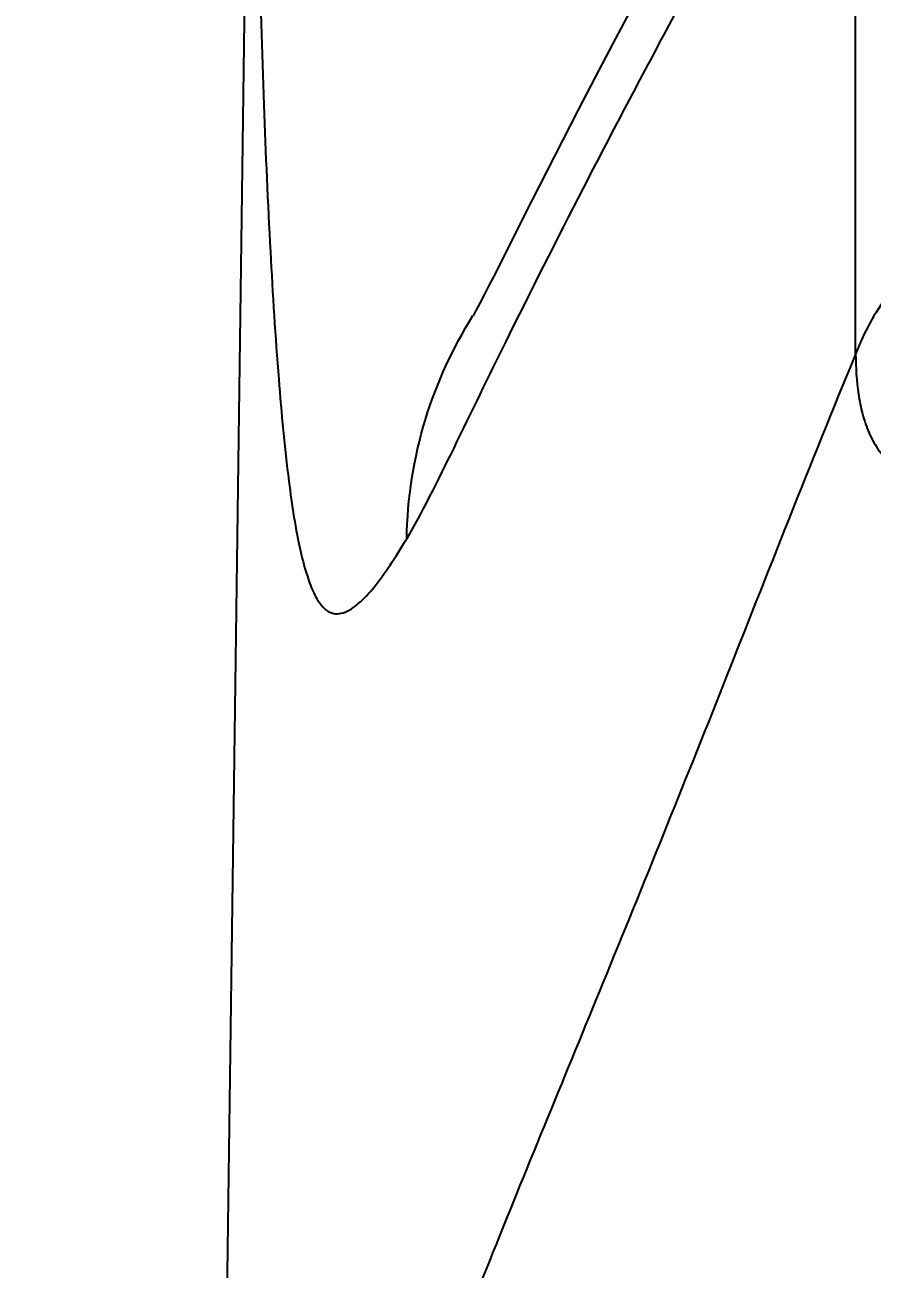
# Model space of a CAD drawing. Header units: millimetres. Extents: x 1091 to 1735, y 843 to 1297.
# Drawn here: x 1463.39 to 1475.38, y 1154.98 to 1172.6 of the extents above; entities that cross this region are included whole.
import ezdxf

# ---------------------------------------------------------------- set-up
doc = ezdxf.new("R2010")
doc.units = ezdxf.units.MM
doc.layers.add('dim', color=1, linetype='Continuous', lineweight=35)
doc.styles.add('Daelim Dimension', font='')
doc.styles.get('Daelim Dimension').set_extended_font_data('나눔고딕')
doc.dimstyles.new('DEFAULT', dxfattribs={"dimscale": 2, "dimtxt": 2, "dimasz": 2, "dimexe": 0, "dimexo": 2, "dimgap": 1, "dimtad": 1, "dimdec": 1, "dimzin": 9, "dimdsep": 46, "dimtxsty": 'Daelim Dimension', "dimcen": 0.5, "dimclrd": 252, "dimclre": 252, "dimclrt": 3, "dimadec": 1, "dimazin": 0, "dimtfac": 1, "dimtdec": 1, "dimtix": 1, "dimtmove": 0, "dimatfit": 3, "dimfxl": 1, "dimtolj": 1, "dimtzin": 1, "dimlwd": 9, "dimlwe": 9, "dimarcsym": 0})

# ---------------------------------------------------------------- blocks, each defined once
blk = doc.blocks.new('*D4')
at = {"layer": 'Defpoints', "color": 0, "transparency": 16777216}
for p in [(1490.651, 1230.287), (1441.913, 1104.193), (1464.351, 1104.193)]:
    blk.add_point(p, dxfattribs=at)
at = {"layer": 'dim', "color": 5, "lineweight": 9, "transparency": 16777216}
for p, q in [((1486.651, 1230.287), (1441.913, 1230.287)), ((1441.913, 1226.287), (1441.913, 1108.193)), ((1460.351, 1104.193), (1441.913, 1104.193))]:
    blk.add_line(p, q, dxfattribs=at)
at = {"layer": 'dim', "color": 5, "transparency": 16777216}
for points in [[(1441.246, 1226.287), (1442.579, 1226.287), (1441.913, 1230.287)], [(1441.246, 1108.193), (1442.579, 1108.193), (1441.913, 1104.193)]]:
    blk.add_solid(points, dxfattribs=at)
at = {"layer": 'dim', "color": 7, "transparency": 16777216, "insert": (1434.469, 1167.531), "char_height": 10, "attachment_point": 5, "rotation": 90, "style": 'Daelim Dimension'}
blk.add_mtext('\\A1;126', dxfattribs=at)

msp = doc.modelspace()

# ---------------------------------------------------------------- linework, layer by layer
at = {"color": 7, "linetype": 'Continuous'}
for p, q in [((1466.647, 1184.109), (1465.659, 1111.699)), ((1471.981, 1172.839), (1471.714, 1172.336)), ((1471.714, 1172.336), (1471.461, 1171.856)), ((1471.461, 1171.856), (1471.221, 1171.396)), ((1471.221, 1171.396), (1470.884, 1170.741)), ((1470.884, 1170.741), (1470.568, 1170.122)), ((1470.568, 1170.122), (1470.025, 1169.04))]:
    msp.add_line(p, q, dxfattribs=at)
at = {"color": 9, "linetype": 'Continuous'}
msp.add_line((1475.151, 1167.938), (1475.151, 1177.422), dxfattribs=at)
at = {"color": 7, "linetype": 'Continuous'}
msp.add_lwpolyline([(1470.025, 1169.04), (1469.954, 1168.9), (1469.89, 1168.776), (1469.829, 1168.658), (1469.773, 1168.553), (1469.735, 1168.48)], dxfattribs=at)
at = {"color": 9, "linetype": 'Continuous'}
for points, knots in [([(1466.647, 1184.09), (1466.637, 1183.194), (1466.625, 1181.421), (1466.629, 1178.795), (1466.653, 1176.247), (1466.696, 1173.812), (1466.762, 1171.537), (1466.852, 1169.478), (1466.963, 1167.7), (1467.096, 1166.278), (1467.235, 1165.345), (1467.372, 1164.818), (1467.466, 1164.566), (1467.564, 1164.395), (1467.669, 1164.291), (1467.785, 1164.252), (1467.943, 1164.277), (1468.134, 1164.413), (1468.349, 1164.649), (1468.571, 1164.961), (1468.715, 1165.194), (1468.79, 1165.319)], [0, 0, 0, 0, 0.124722, 0.246953, 0.365761, 0.479643, 0.586091, 0.682655, 0.766719, 0.834156, 0.881534, 0.897846, 0.910001, 0.918789, 0.925132, 0.930198, 0.935146, 0.946871, 0.961822, 0.979708, 1, 1, 1, 1]), ([(1470.253, 1168.222), (1470.619, 1168.958), (1471.37, 1170.446), (1472.556, 1172.693), (1473.835, 1175.017), (1474.705, 1176.601), (1475.151, 1177.422)], [0, 0, 0, 0, 0.236629, 0.479705, 0.731242, 1, 1, 1, 1]), ([(1490.651, 1172.358), (1489.396, 1172.358), (1487.088, 1172.307), (1483.92, 1172.044), (1481.32, 1171.627), (1479.239, 1171.078), (1477.624, 1170.42), (1476.427, 1169.671), (1475.604, 1168.851), (1475.261, 1168.237), (1475.151, 1167.938)], [0, 0, 0, 0, 0.223941, 0.411587, 0.566645, 0.693003, 0.794809, 0.876581, 0.943257, 1, 1, 1, 1]), ([(1468.794, 1165.319), (1468.803, 1165.89), (1468.975, 1167.004), (1469.447, 1168.024), (1469.732, 1168.482)], [0, 0, 0, 0, 0.514409, 1, 1, 1, 1]), ([(1468.794, 1165.319), (1469.053, 1165.766), (1469.528, 1166.74), (1470.002, 1167.714), (1470.253, 1168.222)], [0, 0, 0, 0, 0.476699, 1, 1, 1, 1]), ([(1475.151, 1167.938), (1474.505, 1166.386), (1473.346, 1163.405), (1471.63, 1159.163), (1470.019, 1155.268), (1469.036, 1152.755), (1468.583, 1151.513)], [0, 0, 0, 0, 0.285115, 0.542419, 0.775945, 1, 1, 1, 1]), ([(1475.151, 1167.938), (1475.151, 1167.748), (1475.168, 1167.462), (1475.243, 1167.088), (1475.336, 1166.813), (1475.478, 1166.554), (1475.689, 1166.335), (1475.952, 1166.173), (1476.146, 1166.099), (1476.244, 1166.063)], [0, 0, 0, 0, 0.24165, 0.362989, 0.485357, 0.609329, 0.736684, 0.867159, 1, 1, 1, 1])]:
    msp.add_open_spline(points, degree=3, knots=knots, dxfattribs=at)

# ---------------------------------------------------------------- dimensions: what is measured, and where the dimension line sits
at = {"layer": 'dim', "color": 5}
dim = msp.add_linear_dim(base=(1441.913, 1104.193), p1=(1490.651, 1230.287), p2=(1464.351, 1104.193), angle=90, dimstyle='DEFAULT', override={"dimtxt": 5, "dimdec": 0, "dimclrd": 5, "dimclre": 5, "dimclrt": 7}, dxfattribs=at)
dim.commit()
dim.dimension.update_dxf_attribs({"geometry": '*D4', "text_midpoint": (1441.913, 1167.531), "dimtype": 160})

doc.saveas('drawing.dxf')
